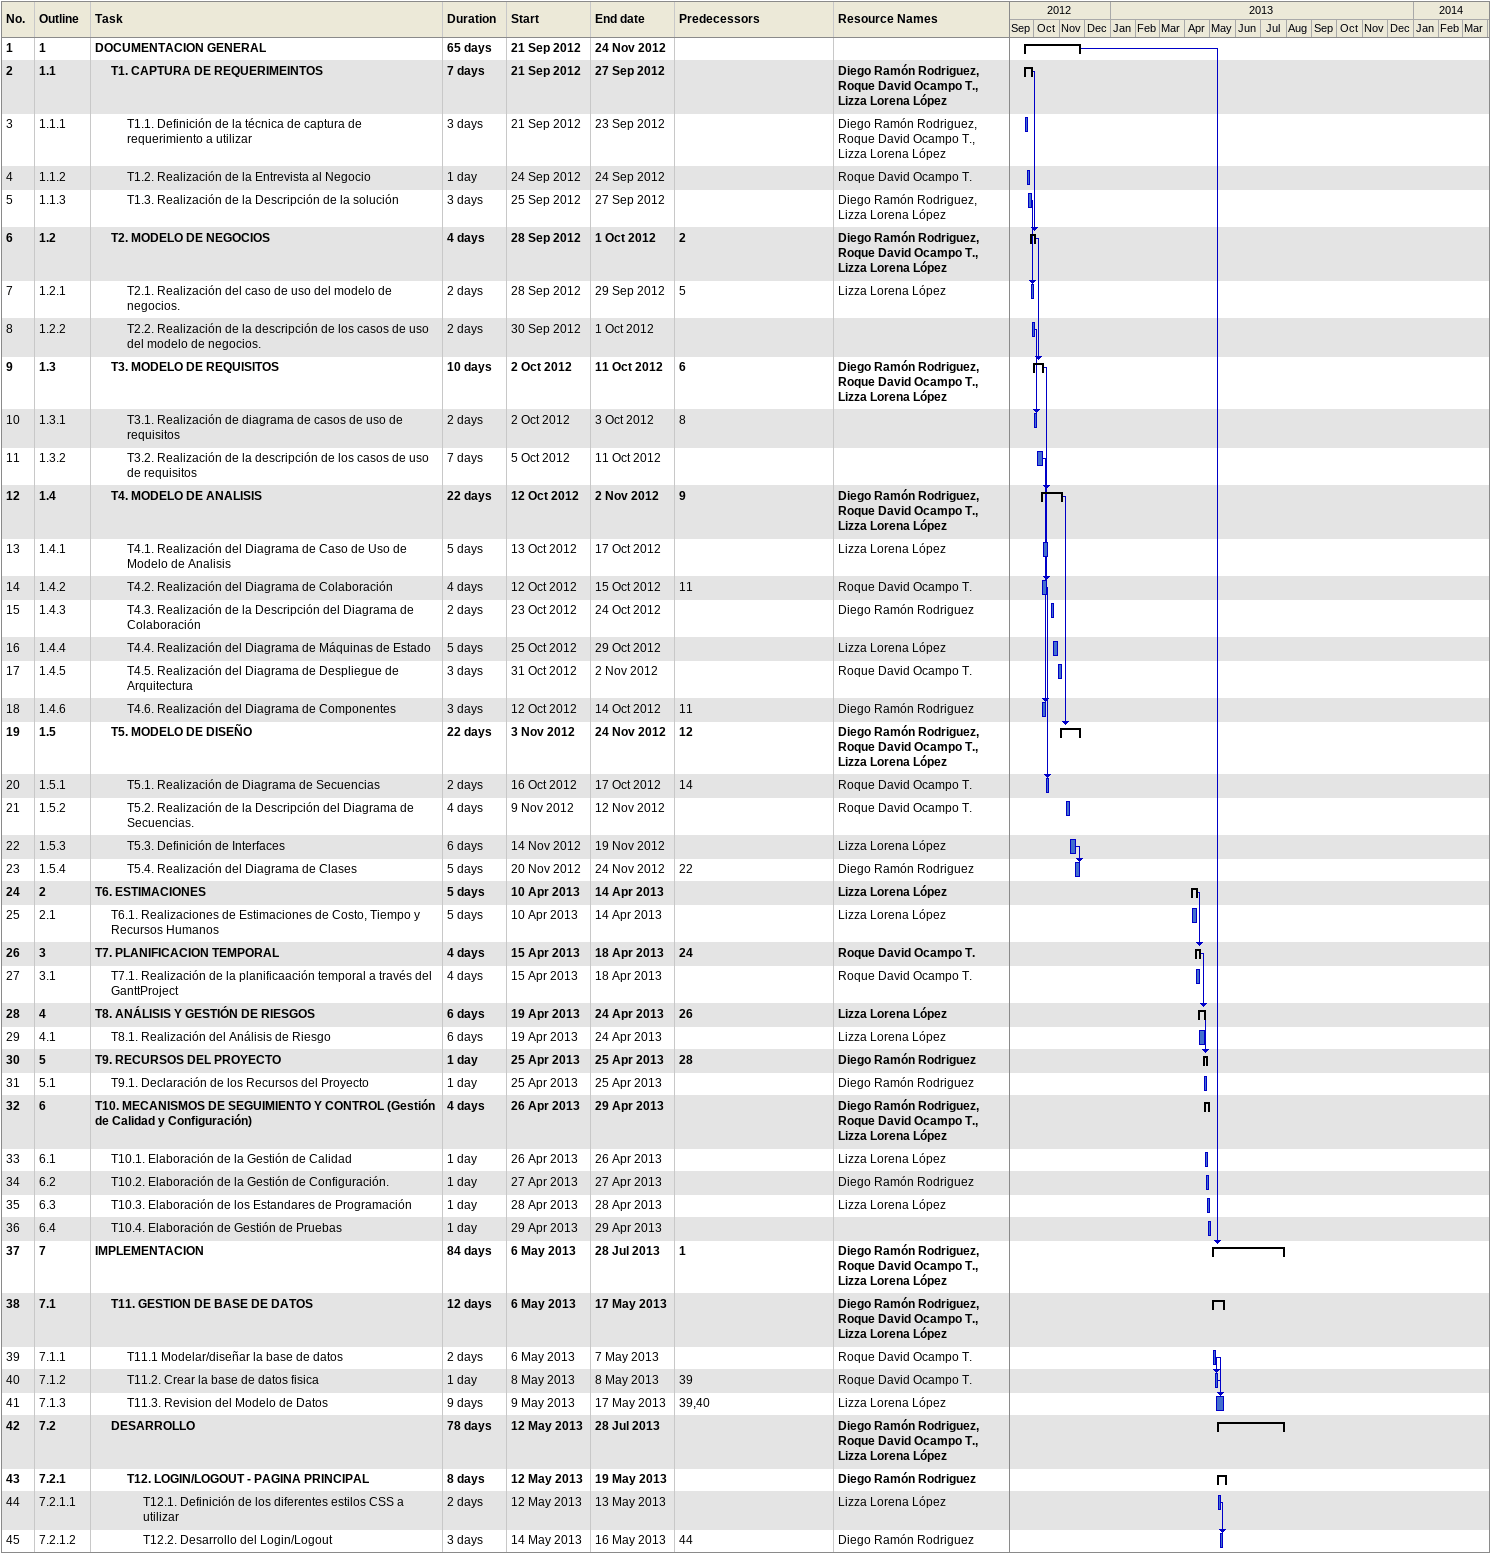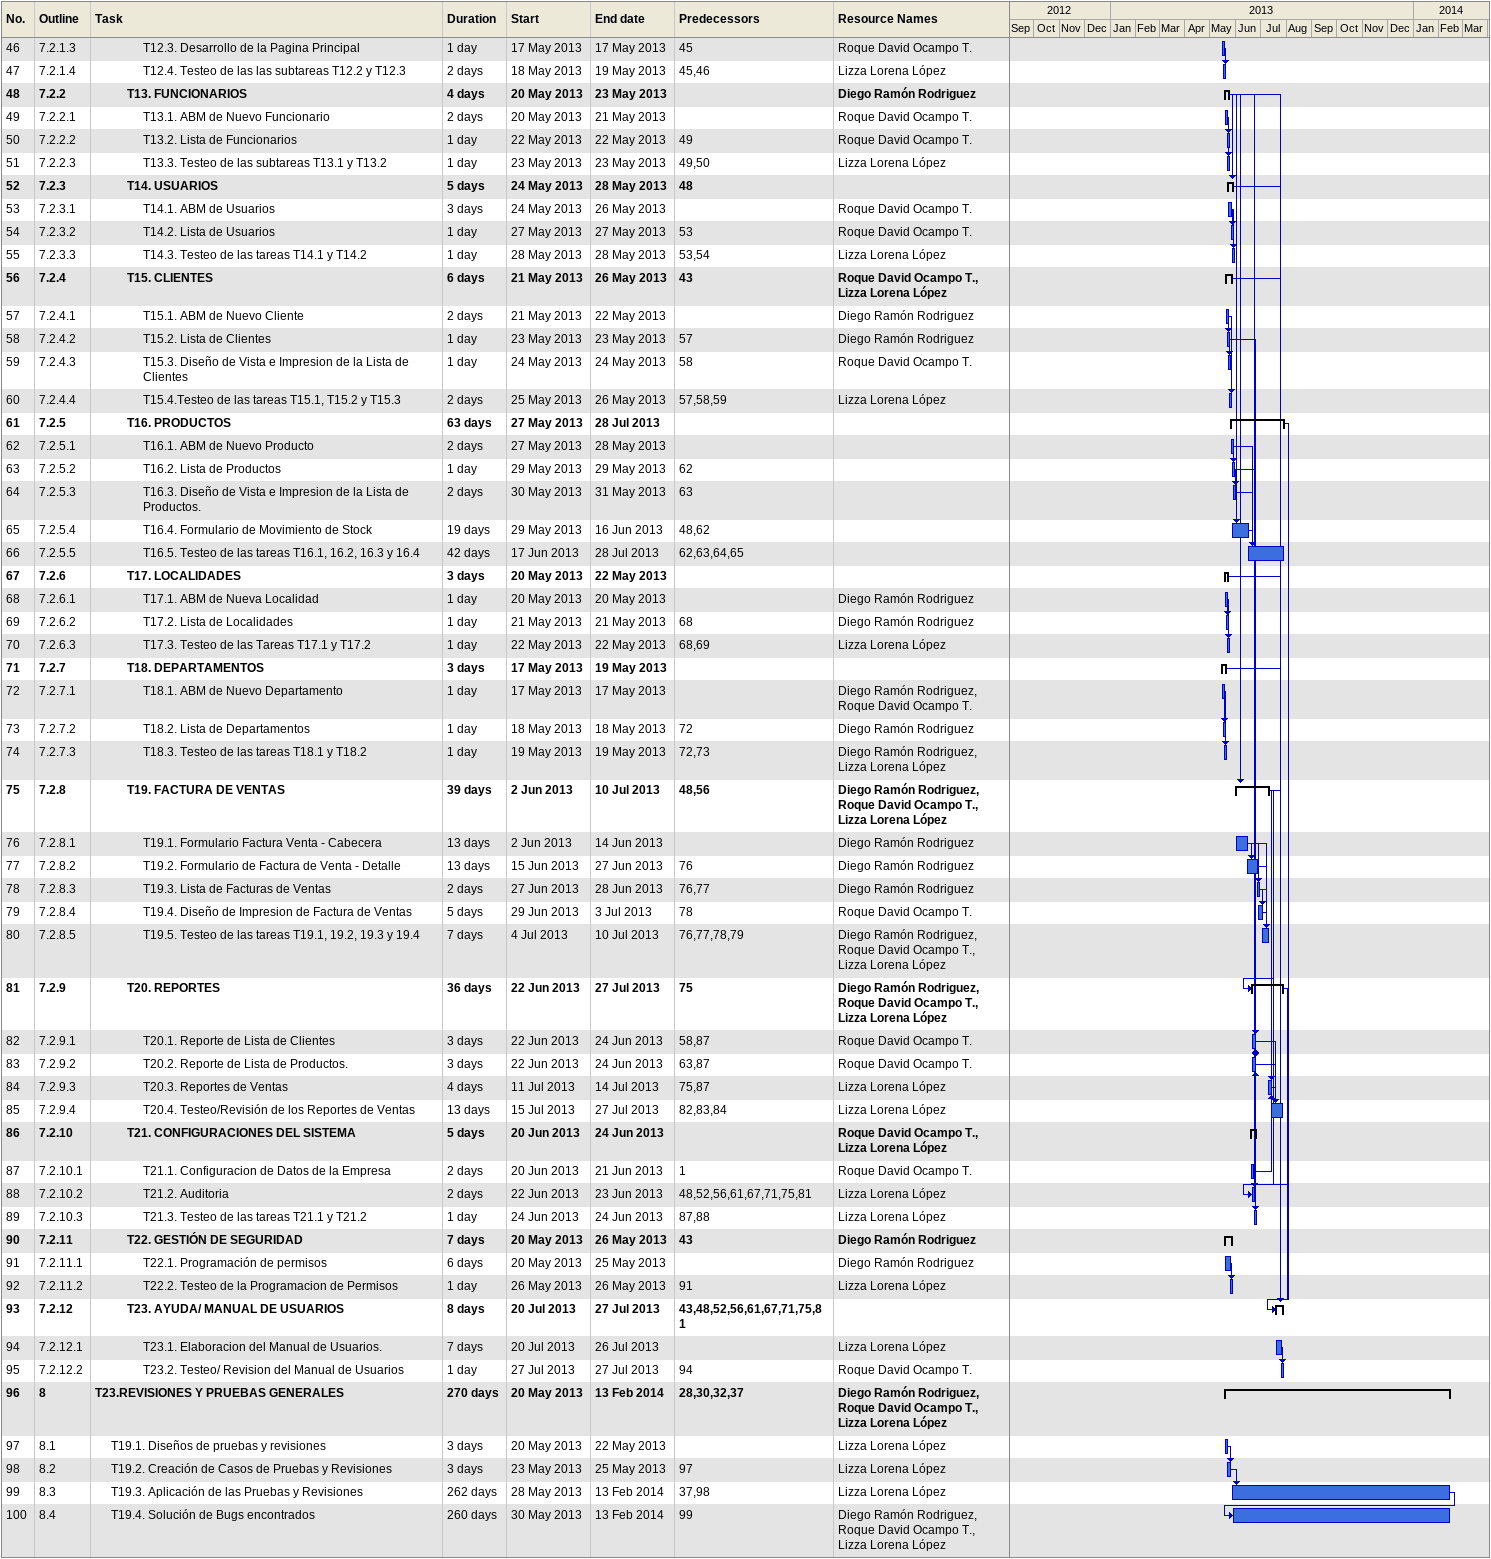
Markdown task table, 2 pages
| ID | WBS | Task | Duration | Start | Finish | Predecessors | Resources |
|---|---|---|---|---|---|---|---|
| 1 | 1 | **DOCUMENTACION GENERAL** | 65d | 2012-09-21 | 2012-11-24 |  |  |
| 2 | 1.1 | **T1. CAPTURA DE REQUERIMEINTOS** | 7d | 2012-09-21 | 2012-09-27 |  | Diego Ramón Rodriguez, Roque David Ocampo T., Lizza Lorena López |
| 3 | 1.1.1 | T1.1. Definición de la técnica de captura de requerimiento a utilizar | 3d | 2012-09-21 | 2012-09-23 |  | Diego Ramón Rodriguez, Roque David Ocampo T., Lizza Lorena López |
| 4 | 1.1.2 | T1.2. Realización de la Entrevista al Negocio | 1d | 2012-09-24 | 2012-09-24 |  | Roque David Ocampo T. |
| 5 | 1.1.3 | T1.3. Realización de la Descripción de la solución | 3d | 2012-09-25 | 2012-09-27 |  | Diego Ramón Rodriguez, Lizza Lorena López |
| 6 | 1.2 | **T2. MODELO DE NEGOCIOS** | 4d | 2012-09-28 | 2012-10-01 | 2 | Diego Ramón Rodriguez, Roque David Ocampo T., Lizza Lorena López |
| 7 | 1.2.1 | T2.1. Realización del caso de uso del modelo de negocios. | 2d | 2012-09-28 | 2012-09-29 | 5 | Lizza Lorena López |
| 8 | 1.2.2 | T2.2. Realización de la descripción de los casos de uso del modelo de negocios. | 2d | 2012-09-30 | 2012-10-01 |  |  |
| 9 | 1.3 | **T3. MODELO DE REQUISITOS** | 10d | 2012-10-02 | 2012-10-11 | 6 | Diego Ramón Rodriguez, Roque David Ocampo T., Lizza Lorena López |
| 10 | 1.3.1 | T3.1. Realización de diagrama de casos de uso de requisitos | 2d | 2012-10-02 | 2012-10-03 | 8 |  |
| 11 | 1.3.2 | T3.2. Realización de la descripción de los casos de uso de requisitos | 7d | 2012-10-05 | 2012-10-11 |  |  |
| 12 | 1.4 | **T4. MODELO DE ANALISIS** | 22d | 2012-10-12 | 2012-11-02 | 9 | Diego Ramón Rodriguez, Roque David Ocampo T., Lizza Lorena López |
| 13 | 1.4.1 | T4.1. Realización del Diagrama de Caso de Uso de Modelo de Analisis | 5d | 2012-10-13 | 2012-10-17 |  | Lizza Lorena López |
| 14 | 1.4.2 | T4.2. Realización del Diagrama de Colaboración | 4d | 2012-10-12 | 2012-10-15 | 11 | Roque David Ocampo T. |
| 15 | 1.4.3 | T4.3. Realización de la Descripción del Diagrama de Colaboración | 2d | 2012-10-23 | 2012-10-24 |  | Diego Ramón Rodriguez |
| 16 | 1.4.4 | T4.4. Realización del Diagrama de Máquinas de Estado | 5d | 2012-10-25 | 2012-10-29 |  | Lizza Lorena López |
| 17 | 1.4.5 | T4.5. Realización del Diagrama de Despliegue de Arquitectura | 3d | 2012-10-31 | 2012-11-02 |  | Roque David Ocampo T. |
| 18 | 1.4.6 | T4.6. Realización del Diagrama de Componentes | 3d | 2012-10-12 | 2012-10-14 | 11 | Diego Ramón Rodriguez |
| 19 | 1.5 | **T5. MODELO DE DISEÑO** | 22d | 2012-11-03 | 2012-11-24 | 12 | Diego Ramón Rodriguez, Roque David Ocampo T., Lizza Lorena López |
| 20 | 1.5.1 | T5.1. Realización de Diagrama de Secuencias | 2d | 2012-10-16 | 2012-10-17 | 14 | Roque David Ocampo T. |
| 21 | 1.5.2 | T5.2. Realización de la Descripción del Diagrama de Secuencias. | 4d | 2012-11-09 | 2012-11-12 |  | Roque David Ocampo T. |
| 22 | 1.5.3 | T5.3. Definición de Interfaces | 6d | 2012-11-14 | 2012-11-19 |  | Lizza Lorena López |
| 23 | 1.5.4 | T5.4. Realización del Diagrama de Clases | 5d | 2012-11-20 | 2012-11-24 | 22 | Diego Ramón Rodriguez |
| 24 | 2 | **T6. ESTIMACIONES** | 5d | 2013-04-10 | 2013-04-14 |  | Lizza Lorena López |
| 25 | 2.1 | T6.1. Realizaciones de Estimaciones de Costo, Tiempo y Recursos Humanos | 5d | 2013-04-10 | 2013-04-14 |  | Lizza Lorena López |
| 26 | 3 | **T7. PLANIFICACION TEMPORAL** | 4d | 2013-04-15 | 2013-04-18 | 24 | Roque David Ocampo T. |
| 27 | 3.1 | T7.1. Realización de la planificaación temporal a través del GanttProject | 4d | 2013-04-15 | 2013-04-18 |  | Roque David Ocampo T. |
| 28 | 4 | **T8. ANÁLISIS Y GESTIÓN DE RIESGOS** | 6d | 2013-04-19 | 2013-04-24 | 26 | Lizza Lorena López |
| 29 | 4.1 | T8.1. Realización del Análisis de Riesgo | 6d | 2013-04-19 | 2013-04-24 |  | Lizza Lorena López |
| 30 | 5 | **T9. RECURSOS DEL PROYECTO** | 1d | 2013-04-25 | 2013-04-25 | 28 | Diego Ramón Rodriguez |
| 31 | 5.1 | T9.1. Declaración de los Recursos del Proyecto | 1d | 2013-04-25 | 2013-04-25 |  | Diego Ramón Rodriguez |
| 32 | 6 | **T10. MECANISMOS DE SEGUIMIENTO Y CONTROL (Gestión de Calidad y Configuración)** | 4d | 2013-04-26 | 2013-04-29 |  | Diego Ramón Rodriguez, Roque David Ocampo T., Lizza Lorena López |
| 33 | 6.1 | T10.1. Elaboración de la Gestión de Calidad | 1d | 2013-04-26 | 2013-04-26 |  | Lizza Lorena López |
| 34 | 6.2 | T10.2. Elaboración de la Gestión de Configuración. | 1d | 2013-04-27 | 2013-04-27 |  | Diego Ramón Rodriguez |
| 35 | 6.3 | T10.3. Elaboración de los Estandares de Programación | 1d | 2013-04-28 | 2013-04-28 |  | Lizza Lorena López |
| 36 | 6.4 | T10.4. Elaboración de Gestión de Pruebas | 1d | 2013-04-29 | 2013-04-29 |  |  |
| 37 | 7 | **IMPLEMENTACION** | 84d | 2013-05-06 | 2013-07-28 | 1 | Diego Ramón Rodriguez, Roque David Ocampo T., Lizza Lorena López |
| 38 | 7.1 | **T11. GESTION DE BASE DE DATOS** | 12d | 2013-05-06 | 2013-05-17 |  | Diego Ramón Rodriguez, Roque David Ocampo T., Lizza Lorena López |
| 39 | 7.1.1 | T11.1 Modelar/diseñar la base de datos | 2d | 2013-05-06 | 2013-05-07 |  | Roque David Ocampo T. |
| 40 | 7.1.2 | T11.2. Crear la base de datos fisica | 1d | 2013-05-08 | 2013-05-08 | 39 | Roque David Ocampo T. |
| 41 | 7.1.3 | T11.3. Revision del Modelo de Datos | 9d | 2013-05-09 | 2013-05-17 | 39, 40 | Lizza Lorena López |
| 42 | 7.2 | **DESARROLLO** | 78d | 2013-05-12 | 2013-07-28 |  | Diego Ramón Rodriguez, Roque David Ocampo T., Lizza Lorena López |
| 43 | 7.2.1 | **T12. LOGIN/LOGOUT - PAGINA PRINCIPAL** | 8d | 2013-05-12 | 2013-05-19 |  | Diego Ramón Rodriguez |
| 44 | 7.2.1.1 | T12.1. Definición de los diferentes estilos CSS a utilizar | 2d | 2013-05-12 | 2013-05-13 |  | Lizza Lorena López |
| 45 | 7.2.1.2 | T12.2. Desarrollo del Login/Logout | 3d | 2013-05-14 | 2013-05-16 | 44 | Diego Ramón Rodriguez |
| 46 | 7.2.1.3 | T12.3. Desarrollo de la Pagina Principal | 1d | 2013-05-17 | 2013-05-17 | 45 | Roque David Ocampo T. |
| 47 | 7.2.1.4 | T12.4. Testeo de las las subtareas T12.2 y T12.3 | 2d | 2013-05-18 | 2013-05-19 | 45, 46 | Lizza Lorena López |
| 48 | 7.2.2 | **T13. FUNCIONARIOS** | 4d | 2013-05-20 | 2013-05-23 |  | Diego Ramón Rodriguez |
| 49 | 7.2.2.1 | T13.1. ABM de Nuevo Funcionario | 2d | 2013-05-20 | 2013-05-21 |  | Roque David Ocampo T. |
| 50 | 7.2.2.2 | T13.2. Lista de Funcionarios | 1d | 2013-05-22 | 2013-05-22 | 49 | Roque David Ocampo T. |
| 51 | 7.2.2.3 | T13.3. Testeo de las subtareas T13.1 y T13.2 | 1d | 2013-05-23 | 2013-05-23 | 49, 50 | Lizza Lorena López |
| 52 | 7.2.3 | **T14. USUARIOS** | 5d | 2013-05-24 | 2013-05-28 | 48 |  |
| 53 | 7.2.3.1 | T14.1. ABM de Usuarios | 3d | 2013-05-24 | 2013-05-26 |  | Roque David Ocampo T. |
| 54 | 7.2.3.2 | T14.2. Lista de Usuarios | 1d | 2013-05-27 | 2013-05-27 | 53 | Roque David Ocampo T. |
| 55 | 7.2.3.3 | T14.3. Testeo de las tareas T14.1 y T14.2 | 1d | 2013-05-28 | 2013-05-28 | 53, 54 | Lizza Lorena López |
| 56 | 7.2.4 | **T15. CLIENTES** | 6d | 2013-05-21 | 2013-05-26 | 43 | Roque David Ocampo T., Lizza Lorena López |
| 57 | 7.2.4.1 | T15.1. ABM de Nuevo Cliente | 2d | 2013-05-21 | 2013-05-22 |  | Diego Ramón Rodriguez |
| 58 | 7.2.4.2 | T15.2. Lista de Clientes | 1d | 2013-05-23 | 2013-05-23 | 57 | Diego Ramón Rodriguez |
| 59 | 7.2.4.3 | T15.3. Diseño de Vista e Impresion de la Lista de Clientes | 1d | 2013-05-24 | 2013-05-24 | 58 | Roque David Ocampo T. |
| 60 | 7.2.4.4 | T15.4.Testeo de las tareas T15.1, T15.2 y T15.3 | 2d | 2013-05-25 | 2013-05-26 | 57, 58, 59 | Lizza Lorena López |
| 61 | 7.2.5 | **T16. PRODUCTOS** | 63d | 2013-05-27 | 2013-07-28 |  |  |
| 62 | 7.2.5.1 | T16.1. ABM de Nuevo Producto | 2d | 2013-05-27 | 2013-05-28 |  |  |
| 63 | 7.2.5.2 | T16.2. Lista de Productos | 1d | 2013-05-29 | 2013-05-29 | 62 |  |
| 64 | 7.2.5.3 | T16.3. Diseño de Vista e Impresion de la Lista de Productos. | 2d | 2013-05-30 | 2013-05-31 | 63 |  |
| 65 | 7.2.5.4 | T16.4. Formulario de Movimiento de Stock | 19d | 2013-05-29 | 2013-06-16 | 48, 62 |  |
| 66 | 7.2.5.5 | T16.5. Testeo de las tareas T16.1, 16.2, 16.3 y 16.4 | 42d | 2013-06-17 | 2013-07-28 | 62, 63, 64, 65 |  |
| 67 | 7.2.6 | **T17. LOCALIDADES** | 3d | 2013-05-20 | 2013-05-22 |  |  |
| 68 | 7.2.6.1 | T17.1. ABM de Nueva Localidad | 1d | 2013-05-20 | 2013-05-20 |  | Diego Ramón Rodriguez |
| 69 | 7.2.6.2 | T17.2. Lista de Localidades | 1d | 2013-05-21 | 2013-05-21 | 68 | Diego Ramón Rodriguez |
| 70 | 7.2.6.3 | T17.3. Testeo de las Tareas T17.1 y T17.2 | 1d | 2013-05-22 | 2013-05-22 | 68, 69 | Lizza Lorena López |
| 71 | 7.2.7 | **T18. DEPARTAMENTOS** | 3d | 2013-05-17 | 2013-05-19 |  |  |
| 72 | 7.2.7.1 | T18.1. ABM de Nuevo Departamento | 1d | 2013-05-17 | 2013-05-17 |  | Diego Ramón Rodriguez, Roque David Ocampo T. |
| 73 | 7.2.7.2 | T18.2. Lista de Departamentos | 1d | 2013-05-18 | 2013-05-18 | 72 | Diego Ramón Rodriguez |
| 74 | 7.2.7.3 | T18.3. Testeo de las tareas T18.1 y T18.2 | 1d | 2013-05-19 | 2013-05-19 | 72, 73 | Diego Ramón Rodriguez, Lizza Lorena López |
| 75 | 7.2.8 | **T19. FACTURA DE VENTAS** | 39d | 2013-06-02 | 2013-07-10 | 48, 56 | Diego Ramón Rodriguez, Roque David Ocampo T., Lizza Lorena López |
| 76 | 7.2.8.1 | T19.1. Formulario Factura Venta - Cabecera | 13d | 2013-06-02 | 2013-06-14 |  | Diego Ramón Rodriguez |
| 77 | 7.2.8.2 | T19.2. Formulario de Factura de Venta - Detalle | 13d | 2013-06-15 | 2013-06-27 | 76 | Diego Ramón Rodriguez |
| 78 | 7.2.8.3 | T19.3. Lista de Facturas de Ventas | 2d | 2013-06-27 | 2013-06-28 | 76, 77 | Diego Ramón Rodriguez |
| 79 | 7.2.8.4 | T19.4. Diseño de Impresion de Factura de Ventas | 5d | 2013-06-29 | 2013-07-03 | 78 | Roque David Ocampo T. |
| 80 | 7.2.8.5 | T19.5. Testeo de las tareas T19.1, 19.2, 19.3 y 19.4 | 7d | 2013-07-04 | 2013-07-10 | 76, 77, 78, 79 | Diego Ramón Rodriguez, Roque David Ocampo T., Lizza Lorena López |
| 81 | 7.2.9 | **T20. REPORTES** | 36d | 2013-06-22 | 2013-07-27 | 75 | Diego Ramón Rodriguez, Roque David Ocampo T., Lizza Lorena López |
| 82 | 7.2.9.1 | T20.1. Reporte de Lista de Clientes | 3d | 2013-06-22 | 2013-06-24 | 58, 87 | Roque David Ocampo T. |
| 83 | 7.2.9.2 | T20.2. Reporte de Lista de Productos. | 3d | 2013-06-22 | 2013-06-24 | 63, 87 | Roque David Ocampo T. |
| 84 | 7.2.9.3 | T20.3. Reportes de Ventas | 4d | 2013-07-11 | 2013-07-14 | 75, 87 | Lizza Lorena López |
| 85 | 7.2.9.4 | T20.4. Testeo/Revisión de los Reportes de Ventas | 13d | 2013-07-15 | 2013-07-27 | 82, 83, 84 | Lizza Lorena López |
| 86 | 7.2.10 | **T21. CONFIGURACIONES DEL SISTEMA** | 5d | 2013-06-20 | 2013-06-24 |  | Roque David Ocampo T., Lizza Lorena López |
| 87 | 7.2.10.1 | T21.1. Configuracion de Datos de la Empresa | 2d | 2013-06-20 | 2013-06-21 | 1 | Roque David Ocampo T. |
| 88 | 7.2.10.2 | T21.2. Auditoria | 2d | 2013-06-22 | 2013-06-23 | 48, 52, 56, 61, 67, 71, 75, 81 | Lizza Lorena López |
| 89 | 7.2.10.3 | T21.3. Testeo de las tareas T21.1 y T21.2 | 1d | 2013-06-24 | 2013-06-24 | 87, 88 | Lizza Lorena López |
| 90 | 7.2.11 | **T22. GESTIÓN DE SEGURIDAD** | 7d | 2013-05-20 | 2013-05-26 | 43 | Diego Ramón Rodriguez |
| 91 | 7.2.11.1 | T22.1. Programación de permisos | 6d | 2013-05-20 | 2013-05-25 |  | Diego Ramón Rodriguez |
| 92 | 7.2.11.2 | T22.2. Testeo de la Programacion de Permisos | 1d | 2013-05-26 | 2013-05-26 | 91 | Lizza Lorena López |
| 93 | 7.2.12 | **T23. AYUDA/ MANUAL DE USUARIOS** | 8d | 2013-07-20 | 2013-07-27 | 43, 48, 52, 56, 61, 67, 71, 75, 81 |  |
| 94 | 7.2.12.1 | T23.1. Elaboracion del Manual de Usuarios. | 7d | 2013-07-20 | 2013-07-26 |  | Lizza Lorena López |
| 95 | 7.2.12.2 | T23.2. Testeo/ Revision del Manual de Usuarios | 1d | 2013-07-27 | 2013-07-27 | 94 | Roque David Ocampo T. |
| 96 | 8 | **T23.REVISIONES Y PRUEBAS GENERALES** | 270d | 2013-05-20 | 2014-02-13 | 28, 30, 32, 37 | Diego Ramón Rodriguez, Roque David Ocampo T., Lizza Lorena López |
| 97 | 8.1 | T19.1. Diseños de pruebas y revisiones | 3d | 2013-05-20 | 2013-05-22 |  | Lizza Lorena López |
| 98 | 8.2 | T19.2. Creación de Casos de Pruebas y Revisiones | 3d | 2013-05-23 | 2013-05-25 | 97 | Lizza Lorena López |
| 99 | 8.3 | T19.3. Aplicación de las Pruebas y Revisiones | 262d | 2013-05-28 | 2014-02-13 | 37, 98 | Lizza Lorena López |
| 100 | 8.4 | T19.4. Solución de Bugs encontrados | 260d | 2013-05-30 | 2014-02-13 | 99 | Diego Ramón Rodriguez, Roque David Ocampo T., Lizza Lorena López |
